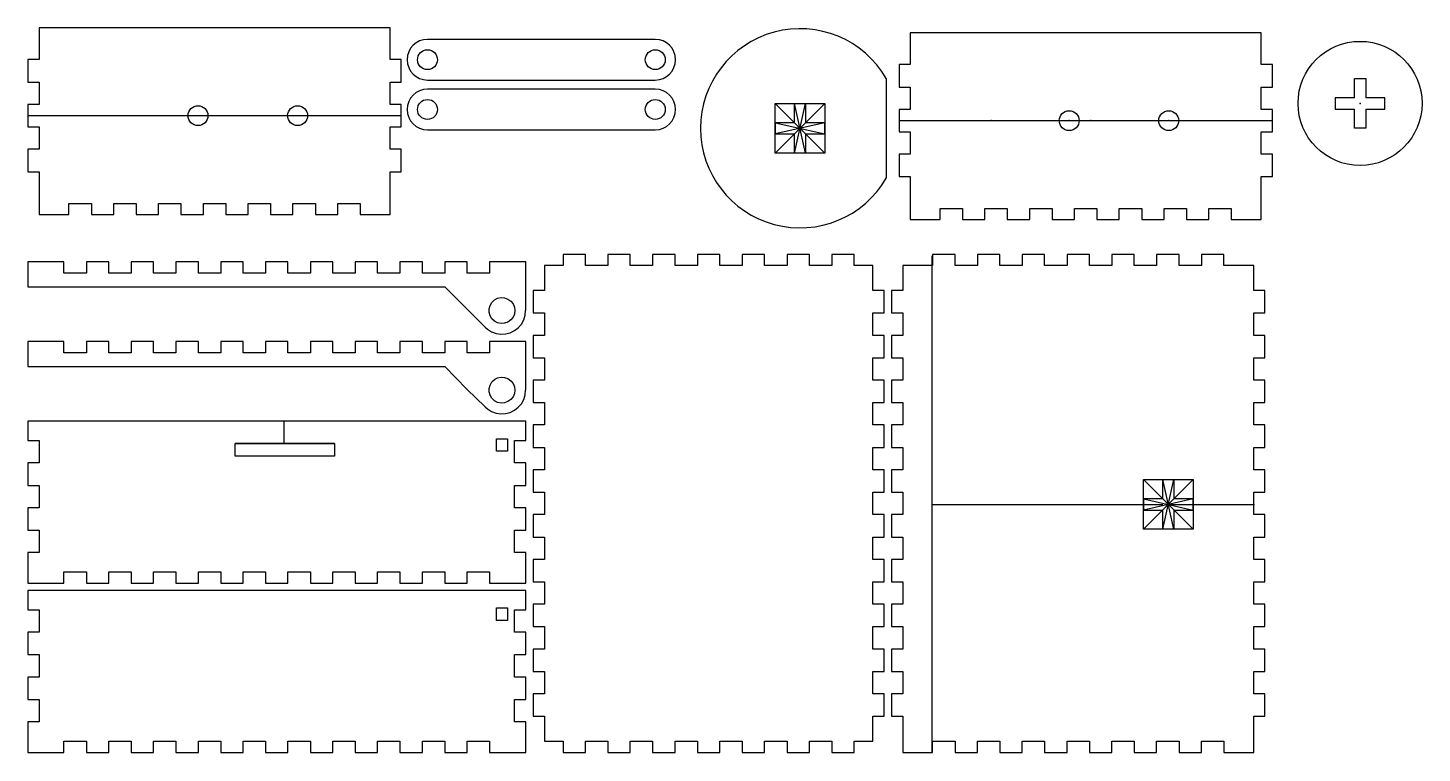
# Model space of a CAD drawing. Header units: metres. Extents: x -0.3 to 0.31, y -0.297 to 0.46.
# Drawn here: x -0.287 to 0.273, y -0.297 to -0.006 of the extents above; entities that cross this region are included whole.
import ezdxf

# ---------------------------------------------------------------- set-up
doc = ezdxf.new("R2010")
doc.units = ezdxf.units.M
doc.header["$MEASUREMENT"] = 0
for name, color, linetype in [('cool box v2_box (3)', 7, 'Continuous'), ('cool box v2_box (4)', 7, 'Continuous'), ('cool box v2_Sketch4', 7, 'Continuous')]:
    doc.layers.add(name, color=color, linetype=linetype)

msp = doc.modelspace()

# ---------------------------------------------------------------- linework, layer by layer
at = {"layer": 'cool box v2_box (3)'}
for p, q in [((-0.2825, -0.006), (-0.2825, -0.01875)), ((-0.1415, -0.006), (-0.2825, -0.006)), ((-0.1415, -0.01875), (-0.1415, -0.006)), ((-0.03494, -0.0106), (-0.12646, -0.0106)), ((0.0675, -0.008), (0.0675, -0.02075)), ((0.2085, -0.008), (0.0675, -0.008)), ((0.2085, -0.02075), (0.2085, -0.008)), ((-0.287, -0.01875), (-0.287, -0.02775)), ((-0.2825, -0.01875), (-0.287, -0.01875)), ((-0.137, -0.01875), (-0.1415, -0.01875)), ((-0.137, -0.02775), (-0.137, -0.01875)), ((0.063, -0.02075), (0.063, -0.02975)), ((0.0675, -0.02075), (0.063, -0.02075)), ((0.213, -0.02075), (0.2085, -0.02075)), ((0.213, -0.02975), (0.213, -0.02075)), ((-0.287, -0.02775), (-0.2825, -0.02775)), ((-0.2825, -0.02775), (-0.2825, -0.03675)), ((-0.1415, -0.02775), (-0.137, -0.02775)), ((-0.1415, -0.03675), (-0.1415, -0.02775)), ((-0.12646, -0.02694), (-0.03494, -0.02694)), ((-0.03494, -0.0306), (-0.12646, -0.0306)), ((0.063, -0.02975), (0.0675, -0.02975)), ((0.0675, -0.02975), (0.0675, -0.03875)), ((0.2085, -0.03875), (0.2085, -0.02975)), ((0.2085, -0.02975), (0.213, -0.02975)), ((-0.2825, -0.03675), (-0.287, -0.03675)), ((-0.287, -0.03675), (-0.287, -0.04575)), ((-0.137, -0.03675), (-0.1415, -0.03675)), ((-0.137, -0.04575), (-0.137, -0.03675)), ((0.063, -0.03875), (0.063, -0.04775)), ((0.0675, -0.03875), (0.063, -0.03875)), ((0.213, -0.03875), (0.2085, -0.03875)), ((0.213, -0.04775), (0.213, -0.03875)), ((-0.287, -0.04125), (-0.137, -0.04125)), ((0.063, -0.04325), (0.213, -0.04325)), ((-0.287, -0.04575), (-0.2825, -0.04575)), ((-0.2825, -0.04575), (-0.2825, -0.05475)), ((-0.1415, -0.05475), (-0.1415, -0.04575)), ((-0.1415, -0.04575), (-0.137, -0.04575)), ((-0.12646, -0.04694), (-0.03494, -0.04694)), ((0.063, -0.04775), (0.0675, -0.04775)), ((0.0675, -0.04775), (0.0675, -0.05675)), ((0.2085, -0.05675), (0.2085, -0.04775)), ((0.2085, -0.04775), (0.213, -0.04775)), ((-0.287, -0.05475), (-0.287, -0.06375)), ((-0.2825, -0.05475), (-0.287, -0.05475)), ((-0.137, -0.05475), (-0.1415, -0.05475)), ((-0.137, -0.06375), (-0.137, -0.05475)), ((0.0675, -0.05675), (0.063, -0.05675)), ((0.063, -0.05675), (0.063, -0.06575)), ((0.213, -0.05675), (0.2085, -0.05675)), ((0.213, -0.06575), (0.213, -0.05675)), ((-0.287, -0.06375), (-0.2825, -0.06375)), ((-0.2825, -0.06375), (-0.2825, -0.0765)), ((-0.1415, -0.0765), (-0.1415, -0.06375)), ((-0.1415, -0.06375), (-0.137, -0.06375)), ((0.063, -0.06575), (0.0675, -0.06575)), ((0.0675, -0.06575), (0.0675, -0.0785)), ((0.2085, -0.0785), (0.2085, -0.06575)), ((0.2085, -0.06575), (0.213, -0.06575)), ((-0.2825, -0.0765), (-0.2825, -0.081)), ((-0.2705, -0.0765), (-0.2615, -0.0765)), ((-0.2705, -0.081), (-0.2705, -0.0765)), ((-0.2615, -0.0765), (-0.2615, -0.081)), ((-0.2525, -0.0765), (-0.2435, -0.0765)), ((-0.2525, -0.081), (-0.2525, -0.0765)), ((-0.2435, -0.0765), (-0.2435, -0.081)), ((-0.2345, -0.081), (-0.2345, -0.0765)), ((-0.2345, -0.0765), (-0.2255, -0.0765)), ((-0.2255, -0.0765), (-0.2255, -0.081)), ((-0.2165, -0.081), (-0.2165, -0.0765)), ((-0.2165, -0.0765), (-0.2075, -0.0765)), ((-0.2075, -0.0765), (-0.2075, -0.081)), ((-0.1985, -0.0765), (-0.1895, -0.0765)), ((-0.1985, -0.081), (-0.1985, -0.0765)), ((-0.1895, -0.0765), (-0.1895, -0.081)), ((-0.1805, -0.0765), (-0.1715, -0.0765)), ((-0.1805, -0.081), (-0.1805, -0.0765)), ((-0.1715, -0.0765), (-0.1715, -0.081)), ((-0.1625, -0.081), (-0.1625, -0.0765)), ((-0.1625, -0.0765), (-0.1535, -0.0765)), ((-0.1535, -0.0765), (-0.1535, -0.081)), ((-0.1415, -0.081), (-0.1415, -0.0765)), ((-0.2825, -0.081), (-0.2705, -0.081)), ((-0.2615, -0.081), (-0.2525, -0.081)), ((-0.2435, -0.081), (-0.2345, -0.081)), ((-0.2255, -0.081), (-0.2165, -0.081)), ((-0.2075, -0.081), (-0.1985, -0.081)), ((-0.1895, -0.081), (-0.1805, -0.081)), ((-0.1715, -0.081), (-0.1625, -0.081)), ((-0.1535, -0.081), (-0.1415, -0.081)), ((0.0675, -0.0785), (0.0675, -0.083)), ((0.0675, -0.083), (0.0795, -0.083)), ((0.0795, -0.083), (0.0795, -0.0785)), ((0.0795, -0.0785), (0.0885, -0.0785)), ((0.0885, -0.0785), (0.0885, -0.083)), ((0.0885, -0.083), (0.0975, -0.083)), ((0.0975, -0.083), (0.0975, -0.0785)), ((0.0975, -0.0785), (0.1065, -0.0785)), ((0.1065, -0.0785), (0.1065, -0.083)), ((0.1065, -0.083), (0.1155, -0.083)), ((0.1155, -0.0785), (0.1245, -0.0785)), ((0.1155, -0.083), (0.1155, -0.0785)), ((0.1245, -0.0785), (0.1245, -0.083)), ((0.1245, -0.083), (0.1335, -0.083)), ((0.1335, -0.0785), (0.1425, -0.0785)), ((0.1335, -0.083), (0.1335, -0.0785)), ((0.1425, -0.0785), (0.1425, -0.083)), ((0.1425, -0.083), (0.1515, -0.083)), ((0.1515, -0.0785), (0.1605, -0.0785)), ((0.1515, -0.083), (0.1515, -0.0785)), ((0.1605, -0.0785), (0.1605, -0.083)), ((0.1605, -0.083), (0.1695, -0.083)), ((0.1695, -0.0785), (0.1785, -0.0785)), ((0.1695, -0.083), (0.1695, -0.0785)), ((0.1785, -0.0785), (0.1785, -0.083)), ((0.1785, -0.083), (0.1875, -0.083)), ((0.1875, -0.0785), (0.1965, -0.0785)), ((0.1875, -0.083), (0.1875, -0.0785)), ((0.1965, -0.0785), (0.1965, -0.083)), ((0.1965, -0.083), (0.2085, -0.083)), ((0.2085, -0.083), (0.2085, -0.0785))]:
    msp.add_line(p, q, dxfattribs=at)
for centre in [(-0.12646, -0.01877), (-0.03494, -0.01877), (-0.21864, -0.04125), (-0.17864, -0.04125), (-0.12646, -0.03877), (-0.03494, -0.03877), (0.13136, -0.04325), (0.17136, -0.04325)]:
    msp.add_circle(centre, 0.004, dxfattribs=at)
for centre, start, end in [((-0.12646, -0.01877), 90, 270), ((-0.03494, -0.01877), 270, 90), ((-0.12646, -0.03877), 90, 270), ((-0.03494, -0.03877), 270, 90)]:
    msp.add_arc(centre, 0.00817, start, end, dxfattribs=at)
for p in [(0.10006, -0.04325), (0.13136, -0.04325), (0.13136, -0.04325), (0.14006, -0.04325), (0.17136, -0.04325)]:
    msp.add_point(p, dxfattribs=at)
at = {"layer": 'cool box v2_box (4)'}
for p, q in [((-0.2825, -0.10002), (-0.287, -0.10002)), ((-0.287, -0.10002), (-0.287, -0.10552)), ((-0.2725, -0.10002), (-0.2825, -0.10002)), ((-0.2725, -0.10452), (-0.2725, -0.10002)), ((-0.2635, -0.10002), (-0.2635, -0.10452)), ((-0.2545, -0.10002), (-0.2635, -0.10002)), ((-0.2545, -0.10452), (-0.2545, -0.10002)), ((-0.2365, -0.10002), (-0.2455, -0.10002)), ((-0.2455, -0.10002), (-0.2455, -0.10452)), ((-0.2365, -0.10452), (-0.2365, -0.10002)), ((-0.2275, -0.10002), (-0.2275, -0.10452)), ((-0.2185, -0.10002), (-0.2275, -0.10002)), ((-0.2185, -0.10452), (-0.2185, -0.10002)), ((-0.2005, -0.10002), (-0.2095, -0.10002)), ((-0.2095, -0.10002), (-0.2095, -0.10452)), ((-0.2005, -0.10452), (-0.2005, -0.10002)), ((-0.1915, -0.10002), (-0.1915, -0.10452)), ((-0.1825, -0.10002), (-0.1915, -0.10002)), ((-0.1825, -0.10452), (-0.1825, -0.10002)), ((-0.1645, -0.10002), (-0.1735, -0.10002)), ((-0.1735, -0.10002), (-0.1735, -0.10452)), ((-0.1645, -0.10452), (-0.1645, -0.10002)), ((-0.1465, -0.10002), (-0.1555, -0.10002)), ((-0.1555, -0.10002), (-0.1555, -0.10452)), ((-0.1465, -0.10452), (-0.1465, -0.10002)), ((-0.1375, -0.10002), (-0.1375, -0.10452)), ((-0.1285, -0.10002), (-0.1375, -0.10002)), ((-0.1285, -0.10452), (-0.1285, -0.10002)), ((-0.1195, -0.10002), (-0.1195, -0.10452)), ((-0.1105, -0.10002), (-0.1195, -0.10002)), ((-0.1105, -0.10452), (-0.1105, -0.10002)), ((-0.1015, -0.10002), (-0.1015, -0.10452)), ((-0.0915, -0.10002), (-0.1015, -0.10002)), ((-0.087, -0.10002), (-0.0915, -0.10002)), ((-0.087, -0.11002), (-0.087, -0.10002)), ((-0.063, -0.097), (-0.072, -0.097)), ((-0.072, -0.097), (-0.072, -0.1015)), ((-0.063, -0.1015), (-0.063, -0.097)), ((-0.054, -0.097), (-0.054, -0.1015)), ((-0.045, -0.097), (-0.054, -0.097)), ((-0.045, -0.1015), (-0.045, -0.097)), ((-0.027, -0.097), (-0.036, -0.097)), ((-0.036, -0.097), (-0.036, -0.1015)), ((-0.027, -0.1015), (-0.027, -0.097)), ((-0.018, -0.097), (-0.018, -0.1015)), ((-0.009, -0.097), (-0.018, -0.097)), ((-0.009, -0.1015), (-0.009, -0.097)), ((0.009, -0.097), (0, -0.097)), ((0, -0.097), (0, -0.1015)), ((0.009, -0.1015), (0.009, -0.097)), ((0.018, -0.097), (0.018, -0.1015)), ((0.027, -0.097), (0.018, -0.097)), ((0.027, -0.1015), (0.027, -0.097)), ((0.036, -0.097), (0.036, -0.1015)), ((0.045, -0.097), (0.036, -0.097)), ((0.045, -0.1015), (0.045, -0.097)), ((0.0855, -0.097), (0.0765, -0.097)), ((0.0765, -0.097), (0.0765, -0.1015)), ((0.0855, -0.1015), (0.0855, -0.097)), ((0.0945, -0.097), (0.0945, -0.1015)), ((0.1035, -0.097), (0.0945, -0.097)), ((0.1035, -0.1015), (0.1035, -0.097)), ((0.1215, -0.097), (0.1125, -0.097)), ((0.1125, -0.097), (0.1125, -0.1015)), ((0.1215, -0.1015), (0.1215, -0.097)), ((0.1395, -0.097), (0.1305, -0.097)), ((0.1305, -0.097), (0.1305, -0.1015)), ((0.1395, -0.1015), (0.1395, -0.097)), ((0.1485, -0.097), (0.1485, -0.1015)), ((0.1575, -0.097), (0.1485, -0.097)), ((0.1575, -0.1015), (0.1575, -0.097)), ((0.1665, -0.097), (0.1665, -0.1015)), ((0.1755, -0.097), (0.1665, -0.097)), ((0.1755, -0.1015), (0.1755, -0.097)), ((0.1935, -0.097), (0.1845, -0.097)), ((0.1845, -0.097), (0.1845, -0.1015)), ((0.1935, -0.1015), (0.1935, -0.097)), ((-0.287, -0.10552), (-0.287, -0.11002)), ((-0.2635, -0.10452), (-0.2725, -0.10452)), ((-0.2455, -0.10452), (-0.2545, -0.10452)), ((-0.2275, -0.10452), (-0.2365, -0.10452)), ((-0.2095, -0.10452), (-0.2185, -0.10452)), ((-0.1915, -0.10452), (-0.2005, -0.10452)), ((-0.1735, -0.10452), (-0.1825, -0.10452)), ((-0.1555, -0.10452), (-0.1645, -0.10452)), ((-0.1375, -0.10452), (-0.1465, -0.10452)), ((-0.1195, -0.10452), (-0.1285, -0.10452)), ((-0.1015, -0.10452), (-0.1105, -0.10452)), ((-0.072, -0.1015), (-0.0795, -0.1015)), ((-0.0795, -0.1015), (-0.0795, -0.1115)), ((-0.054, -0.1015), (-0.063, -0.1015)), ((-0.036, -0.1015), (-0.045, -0.1015)), ((-0.018, -0.1015), (-0.027, -0.1015)), ((0, -0.1015), (-0.009, -0.1015)), ((0.018, -0.1015), (0.009, -0.1015)), ((0.036, -0.1015), (0.027, -0.1015)), ((0.0525, -0.1015), (0.045, -0.1015)), ((0.0525, -0.1115), (0.0525, -0.1015)), ((0.0765, -0.1015), (0.0645, -0.1015)), ((0.0645, -0.1015), (0.0645, -0.1115)), ((0.0945, -0.1015), (0.0855, -0.1015)), ((0.1125, -0.1015), (0.1035, -0.1015)), ((0.1305, -0.1015), (0.1215, -0.1015)), ((0.1485, -0.1015), (0.1395, -0.1015)), ((0.1665, -0.1015), (0.1575, -0.1015)), ((0.1845, -0.1015), (0.1755, -0.1015)), ((0.2055, -0.1015), (0.1935, -0.1015)), ((0.2055, -0.1115), (0.2055, -0.1015)), ((-0.287, -0.11002), (-0.11943, -0.11002)), ((-0.11943, -0.11002), (-0.10322, -0.12624)), ((-0.087, -0.11952), (-0.087, -0.11002)), ((-0.0795, -0.1115), (-0.084, -0.1115)), ((-0.084, -0.1115), (-0.084, -0.1205)), ((0.057, -0.1115), (0.0525, -0.1115)), ((0.057, -0.1205), (0.057, -0.1115)), ((0.06, -0.1115), (0.06, -0.1205)), ((0.0645, -0.1115), (0.06, -0.1115)), ((0.21, -0.1115), (0.2055, -0.1115)), ((0.21, -0.1205), (0.21, -0.1115)), ((-0.10168, -0.11882), (-0.10129, -0.11745)), ((-0.10129, -0.11745), (-0.10056, -0.11624)), ((-0.10056, -0.11624), (-0.09952, -0.11528)), ((-0.09952, -0.11528), (-0.09827, -0.11462)), ((-0.09827, -0.11462), (-0.09688, -0.11434)), ((-0.09688, -0.11434), (-0.09547, -0.11443)), ((-0.09547, -0.11443), (-0.09413, -0.11491)), ((-0.09413, -0.11491), (-0.09298, -0.11572)), ((-0.09298, -0.11572), (-0.09208, -0.11682)), ((-0.09208, -0.11682), (-0.09152, -0.11812)), ((-0.10168, -0.12023), (-0.10168, -0.11882)), ((-0.10129, -0.1216), (-0.10168, -0.12023)), ((-0.10056, -0.12281), (-0.10129, -0.1216)), ((-0.09952, -0.12377), (-0.10056, -0.12281)), ((-0.09208, -0.12223), (-0.09298, -0.12332)), ((-0.09152, -0.12093), (-0.09208, -0.12223)), ((-0.09152, -0.11812), (-0.09132, -0.11952)), ((-0.09132, -0.11952), (-0.09152, -0.12093)), ((-0.08779, -0.12327), (-0.08722, -0.12144)), ((-0.08722, -0.12144), (-0.08702, -0.11952)), ((-0.08702, -0.11952), (-0.087, -0.11952)), ((-0.084, -0.1205), (-0.0795, -0.1205)), ((-0.0795, -0.1205), (-0.0795, -0.1295)), ((0.0525, -0.1295), (0.0525, -0.1205)), ((0.0525, -0.1205), (0.057, -0.1205)), ((0.06, -0.1205), (0.0645, -0.1205)), ((0.0645, -0.1205), (0.0645, -0.1295)), ((0.2055, -0.1205), (0.21, -0.1205)), ((0.2055, -0.1295), (0.2055, -0.1205)), ((-0.10322, -0.1262), (-0.10234, -0.12704)), ((-0.10322, -0.12624), (-0.10322, -0.1262)), ((-0.10234, -0.12704), (-0.10071, -0.12805)), ((-0.10071, -0.12805), (-0.0989, -0.12872)), ((-0.09827, -0.12442), (-0.09952, -0.12377)), ((-0.0989, -0.12872), (-0.09701, -0.12901)), ((-0.09688, -0.12471), (-0.09827, -0.12442)), ((-0.09547, -0.12461), (-0.09688, -0.12471)), ((-0.09413, -0.12414), (-0.09547, -0.12461)), ((-0.09509, -0.12891), (-0.09323, -0.12843)), ((-0.09298, -0.12332), (-0.09413, -0.12414)), ((-0.09323, -0.12843), (-0.0915, -0.12759)), ((-0.0915, -0.12759), (-0.08998, -0.12641)), ((-0.08998, -0.12641), (-0.08873, -0.12495)), ((-0.08873, -0.12495), (-0.08779, -0.12327)), ((-0.2825, -0.13201), (-0.287, -0.13201)), ((-0.287, -0.13201), (-0.287, -0.13751)), ((-0.2725, -0.13201), (-0.2825, -0.13201)), ((-0.2725, -0.13651), (-0.2725, -0.13201)), ((-0.2635, -0.13201), (-0.2635, -0.13651)), ((-0.2545, -0.13201), (-0.2635, -0.13201)), ((-0.2545, -0.13651), (-0.2545, -0.13201)), ((-0.2455, -0.13201), (-0.2455, -0.13651)), ((-0.2365, -0.13201), (-0.2455, -0.13201)), ((-0.2365, -0.13651), (-0.2365, -0.13201)), ((-0.2275, -0.13201), (-0.2275, -0.13651)), ((-0.2185, -0.13201), (-0.2275, -0.13201)), ((-0.2185, -0.13651), (-0.2185, -0.13201)), ((-0.2095, -0.13201), (-0.2095, -0.13651)), ((-0.2005, -0.13201), (-0.2095, -0.13201)), ((-0.2005, -0.13651), (-0.2005, -0.13201)), ((-0.1915, -0.13201), (-0.1915, -0.13651)), ((-0.1825, -0.13201), (-0.1915, -0.13201)), ((-0.1825, -0.13651), (-0.1825, -0.13201)), ((-0.1735, -0.13201), (-0.1735, -0.13651)), ((-0.1645, -0.13201), (-0.1735, -0.13201)), ((-0.1645, -0.13651), (-0.1645, -0.13201)), ((-0.1465, -0.13201), (-0.1555, -0.13201)), ((-0.1555, -0.13201), (-0.1555, -0.13651)), ((-0.1465, -0.13651), (-0.1465, -0.13201)), ((-0.1375, -0.13201), (-0.1375, -0.13651)), ((-0.1285, -0.13201), (-0.1375, -0.13201)), ((-0.1285, -0.13651), (-0.1285, -0.13201)), ((-0.1195, -0.13201), (-0.1195, -0.13651)), ((-0.1105, -0.13201), (-0.1195, -0.13201)), ((-0.1105, -0.13651), (-0.1105, -0.13201)), ((-0.0915, -0.13201), (-0.1015, -0.13201)), ((-0.1015, -0.13201), (-0.1015, -0.13651)), ((-0.09701, -0.12901), (-0.09509, -0.12891)), ((-0.087, -0.13201), (-0.0915, -0.13201)), ((-0.087, -0.14201), (-0.087, -0.13201)), ((-0.0795, -0.1295), (-0.084, -0.1295)), ((-0.084, -0.1295), (-0.084, -0.1385)), ((0.057, -0.1295), (0.0525, -0.1295)), ((0.057, -0.1385), (0.057, -0.1295)), ((0.0645, -0.1295), (0.06, -0.1295)), ((0.06, -0.1295), (0.06, -0.1385)), ((0.21, -0.1295), (0.2055, -0.1295)), ((0.21, -0.1385), (0.21, -0.1295)), ((-0.287, -0.13751), (-0.287, -0.14201)), ((-0.2635, -0.13651), (-0.2725, -0.13651)), ((-0.2455, -0.13651), (-0.2545, -0.13651)), ((-0.2275, -0.13651), (-0.2365, -0.13651)), ((-0.2095, -0.13651), (-0.2185, -0.13651)), ((-0.1915, -0.13651), (-0.2005, -0.13651)), ((-0.1735, -0.13651), (-0.1825, -0.13651)), ((-0.1555, -0.13651), (-0.1645, -0.13651)), ((-0.1375, -0.13651), (-0.1465, -0.13651)), ((-0.1195, -0.13651), (-0.1285, -0.13651)), ((-0.1015, -0.13651), (-0.1105, -0.13651)), ((-0.084, -0.1385), (-0.0795, -0.1385)), ((-0.0795, -0.1385), (-0.0795, -0.1475)), ((0.0525, -0.1385), (0.057, -0.1385)), ((0.0525, -0.1475), (0.0525, -0.1385)), ((0.06, -0.1385), (0.0645, -0.1385)), ((0.0645, -0.1385), (0.0645, -0.1475)), ((0.2055, -0.1475), (0.2055, -0.1385)), ((0.2055, -0.1385), (0.21, -0.1385)), ((-0.287, -0.14201), (-0.11943, -0.14201)), ((-0.11943, -0.14201), (-0.11065, -0.15112)), ((-0.087, -0.15151), (-0.087, -0.14201)), ((-0.11065, -0.15112), (-0.10322, -0.15819)), ((-0.10168, -0.1508), (-0.10129, -0.14944)), ((-0.10168, -0.15222), (-0.10168, -0.1508)), ((-0.10129, -0.14944), (-0.10056, -0.14823)), ((-0.10056, -0.14823), (-0.09952, -0.14726)), ((-0.09952, -0.14726), (-0.09827, -0.14661)), ((-0.09827, -0.14661), (-0.09688, -0.14632)), ((-0.09688, -0.14632), (-0.09547, -0.14642)), ((-0.09547, -0.14642), (-0.09413, -0.14689)), ((-0.09413, -0.14689), (-0.09298, -0.14771)), ((-0.09298, -0.14771), (-0.09208, -0.14881)), ((-0.09208, -0.14881), (-0.09152, -0.15011)), ((-0.09152, -0.15011), (-0.09132, -0.15151)), ((-0.0795, -0.1475), (-0.084, -0.1475)), ((-0.084, -0.1475), (-0.084, -0.1565)), ((0.057, -0.1475), (0.0525, -0.1475)), ((0.057, -0.1565), (0.057, -0.1475)), ((0.0645, -0.1475), (0.06, -0.1475)), ((0.06, -0.1475), (0.06, -0.1565)), ((0.21, -0.1475), (0.2055, -0.1475)), ((0.21, -0.1565), (0.21, -0.1475)), ((-0.10129, -0.15358), (-0.10168, -0.15222)), ((-0.10056, -0.15479), (-0.10129, -0.15358)), ((-0.09952, -0.15576), (-0.10056, -0.15479)), ((-0.09827, -0.15641), (-0.09952, -0.15576)), ((-0.09688, -0.1567), (-0.09827, -0.15641)), ((-0.09547, -0.1566), (-0.09688, -0.1567)), ((-0.09413, -0.15613), (-0.09547, -0.1566)), ((-0.09298, -0.15531), (-0.09413, -0.15613)), ((-0.09208, -0.15421), (-0.09298, -0.15531)), ((-0.09152, -0.15291), (-0.09208, -0.15421)), ((-0.09132, -0.15151), (-0.09152, -0.15291)), ((-0.08873, -0.15694), (-0.08779, -0.15526)), ((-0.08779, -0.15526), (-0.08722, -0.15342)), ((-0.08722, -0.15342), (-0.08702, -0.15151)), ((-0.08702, -0.15151), (-0.087, -0.15151)), ((-0.084, -0.1565), (-0.0795, -0.1565)), ((-0.0795, -0.1565), (-0.0795, -0.1655)), ((0.0525, -0.1655), (0.0525, -0.1565)), ((0.0525, -0.1565), (0.057, -0.1565)), ((0.06, -0.1565), (0.0645, -0.1565)), ((0.0645, -0.1565), (0.0645, -0.1655)), ((0.2055, -0.1655), (0.2055, -0.1565)), ((0.2055, -0.1565), (0.21, -0.1565)), ((-0.10322, -0.15819), (-0.10234, -0.15902)), ((-0.10234, -0.15902), (-0.10071, -0.16004)), ((-0.10071, -0.16004), (-0.0989, -0.16071)), ((-0.0989, -0.16071), (-0.09701, -0.161)), ((-0.09701, -0.161), (-0.09509, -0.1609)), ((-0.09509, -0.1609), (-0.09323, -0.16042)), ((-0.09323, -0.16042), (-0.0915, -0.15957)), ((-0.0915, -0.15957), (-0.08998, -0.1584)), ((-0.08998, -0.1584), (-0.08873, -0.15694)), ((-0.2825, -0.164), (-0.287, -0.164)), ((-0.287, -0.164), (-0.287, -0.17175)), ((-0.0915, -0.164), (-0.2825, -0.164)), ((-0.18422, -0.164), (-0.18422, -0.173)), ((-0.087, -0.164), (-0.0915, -0.164)), ((-0.087, -0.17175), (-0.087, -0.164)), ((-0.084, -0.1655), (-0.084, -0.1745)), ((-0.0795, -0.1655), (-0.084, -0.1655)), ((0.057, -0.1655), (0.0525, -0.1655)), ((0.057, -0.1745), (0.057, -0.1655)), ((0.0645, -0.1655), (0.06, -0.1655)), ((0.06, -0.1655), (0.06, -0.1745)), ((0.21, -0.1655), (0.2055, -0.1655)), ((0.21, -0.1745), (0.21, -0.1655)), ((-0.287, -0.17175), (-0.2825, -0.17175)), ((-0.2825, -0.17175), (-0.2825, -0.18075)), ((-0.16378, -0.173), (-0.20378, -0.173)), ((-0.20378, -0.173), (-0.16377, -0.173)), ((-0.20378, -0.178), (-0.20378, -0.173)), ((-0.18422, -0.173), (-0.16378, -0.173)), ((-0.16377, -0.173), (-0.16377, -0.178)), ((-0.09875, -0.176), (-0.09875, -0.171)), ((-0.09875, -0.171), (-0.09425, -0.171)), ((-0.09425, -0.171), (-0.09425, -0.176)), ((-0.0915, -0.18075), (-0.0915, -0.17175)), ((-0.0915, -0.17175), (-0.087, -0.17175)), ((-0.16377, -0.178), (-0.20378, -0.178)), ((-0.09425, -0.176), (-0.09875, -0.176)), ((-0.084, -0.1745), (-0.0795, -0.1745)), ((-0.0795, -0.1745), (-0.0795, -0.1835)), ((0.0525, -0.1835), (0.0525, -0.1745)), ((0.0525, -0.1745), (0.057, -0.1745)), ((0.06, -0.1745), (0.0645, -0.1745)), ((0.0645, -0.1745), (0.0645, -0.1835)), ((0.2055, -0.1745), (0.21, -0.1745)), ((0.2055, -0.1835), (0.2055, -0.1745)), ((-0.287, -0.18075), (-0.287, -0.18975)), ((-0.2825, -0.18075), (-0.287, -0.18075)), ((-0.087, -0.18075), (-0.0915, -0.18075)), ((-0.087, -0.18975), (-0.087, -0.18075)), ((-0.084, -0.1835), (-0.084, -0.1925)), ((-0.0795, -0.1835), (-0.084, -0.1835)), ((0.057, -0.1835), (0.0525, -0.1835)), ((0.057, -0.1925), (0.057, -0.1835)), ((0.0645, -0.1835), (0.06, -0.1835)), ((0.06, -0.1835), (0.06, -0.1925)), ((0.21, -0.1835), (0.2055, -0.1835)), ((0.21, -0.1925), (0.21, -0.1835)), ((-0.287, -0.18975), (-0.2825, -0.18975)), ((-0.2825, -0.18975), (-0.2825, -0.19875)), ((-0.0915, -0.19875), (-0.0915, -0.18975)), ((-0.0915, -0.18975), (-0.087, -0.18975)), ((-0.084, -0.1925), (-0.0795, -0.1925)), ((-0.0795, -0.1925), (-0.0795, -0.2015)), ((0.0525, -0.2015), (0.0525, -0.1925)), ((0.0525, -0.1925), (0.057, -0.1925)), ((0.06, -0.1925), (0.0645, -0.1925)), ((0.0645, -0.1925), (0.0645, -0.2015)), ((0.2055, -0.1925), (0.21, -0.1925)), ((0.2055, -0.2015), (0.2055, -0.1925)), ((-0.287, -0.19875), (-0.287, -0.20775)), ((-0.2825, -0.19875), (-0.287, -0.19875)), ((-0.087, -0.19875), (-0.0915, -0.19875)), ((-0.087, -0.20775), (-0.087, -0.19875)), ((-0.0795, -0.2015), (-0.084, -0.2015)), ((-0.084, -0.2015), (-0.084, -0.2105)), ((0.057, -0.2015), (0.0525, -0.2015)), ((0.057, -0.2105), (0.057, -0.2015)), ((0.06, -0.2015), (0.06, -0.2105)), ((0.0645, -0.2015), (0.06, -0.2015)), ((0.21, -0.2015), (0.2055, -0.2015)), ((0.21, -0.2105), (0.21, -0.2015)), ((-0.287, -0.20775), (-0.2825, -0.20775)), ((-0.2825, -0.20775), (-0.2825, -0.21675)), ((-0.0915, -0.21675), (-0.0915, -0.20775)), ((-0.0915, -0.20775), (-0.087, -0.20775)), ((-0.084, -0.2105), (-0.0795, -0.2105)), ((-0.0795, -0.2105), (-0.0795, -0.2195)), ((0.0525, -0.2195), (0.0525, -0.2105)), ((0.0525, -0.2105), (0.057, -0.2105)), ((0.06, -0.2105), (0.0645, -0.2105)), ((0.0645, -0.2105), (0.0645, -0.2195)), ((0.2055, -0.2195), (0.2055, -0.2105)), ((0.2055, -0.2105), (0.21, -0.2105)), ((-0.2825, -0.21675), (-0.287, -0.21675)), ((-0.287, -0.21675), (-0.287, -0.2245)), ((-0.087, -0.21675), (-0.0915, -0.21675)), ((-0.087, -0.2245), (-0.087, -0.21675)), ((-0.084, -0.2195), (-0.084, -0.2285)), ((-0.0795, -0.2195), (-0.084, -0.2195)), ((0.057, -0.2195), (0.0525, -0.2195)), ((0.057, -0.2285), (0.057, -0.2195)), ((0.06, -0.2195), (0.06, -0.2285)), ((0.0645, -0.2195), (0.06, -0.2195)), ((0.21, -0.2195), (0.2055, -0.2195)), ((0.21, -0.2285), (0.21, -0.2195)), ((-0.287, -0.2245), (-0.287, -0.229)), ((-0.287, -0.229), (-0.2825, -0.229)), ((-0.2825, -0.229), (-0.2725, -0.229)), ((-0.2725, -0.2245), (-0.2635, -0.2245)), ((-0.2725, -0.229), (-0.2725, -0.2245)), ((-0.2635, -0.2245), (-0.2635, -0.229)), ((-0.2635, -0.229), (-0.2545, -0.229)), ((-0.2545, -0.229), (-0.2545, -0.2245)), ((-0.2545, -0.2245), (-0.2455, -0.2245)), ((-0.2455, -0.2245), (-0.2455, -0.229)), ((-0.2455, -0.229), (-0.2365, -0.229)), ((-0.2365, -0.2245), (-0.2275, -0.2245)), ((-0.2365, -0.229), (-0.2365, -0.2245)), ((-0.2275, -0.2245), (-0.2275, -0.229)), ((-0.2275, -0.229), (-0.2185, -0.229)), ((-0.2185, -0.229), (-0.2185, -0.2245)), ((-0.2185, -0.2245), (-0.2095, -0.2245)), ((-0.2095, -0.2245), (-0.2095, -0.229)), ((-0.2095, -0.229), (-0.2005, -0.229)), ((-0.2005, -0.229), (-0.2005, -0.2245)), ((-0.2005, -0.2245), (-0.1915, -0.2245)), ((-0.1915, -0.2245), (-0.1915, -0.229)), ((-0.1915, -0.229), (-0.1825, -0.229)), ((-0.1825, -0.2245), (-0.1735, -0.2245)), ((-0.1825, -0.229), (-0.1825, -0.2245)), ((-0.1735, -0.2245), (-0.1735, -0.229)), ((-0.1735, -0.229), (-0.1645, -0.229)), ((-0.1645, -0.229), (-0.1645, -0.2245)), ((-0.1645, -0.2245), (-0.1555, -0.2245)), ((-0.1555, -0.2245), (-0.1555, -0.229)), ((-0.1555, -0.229), (-0.1465, -0.229)), ((-0.1465, -0.2245), (-0.1375, -0.2245)), ((-0.1465, -0.229), (-0.1465, -0.2245)), ((-0.1375, -0.2245), (-0.1375, -0.229)), ((-0.1375, -0.229), (-0.1285, -0.229)), ((-0.1285, -0.229), (-0.1285, -0.2245)), ((-0.1285, -0.2245), (-0.1195, -0.2245)), ((-0.1195, -0.2245), (-0.1195, -0.229)), ((-0.1195, -0.229), (-0.1105, -0.229)), ((-0.1105, -0.229), (-0.1105, -0.2245)), ((-0.1105, -0.2245), (-0.1015, -0.2245)), ((-0.1015, -0.2245), (-0.1015, -0.229)), ((-0.1015, -0.229), (-0.0915, -0.229)), ((-0.0915, -0.229), (-0.087, -0.229)), ((-0.087, -0.229), (-0.087, -0.2245)), ((-0.084, -0.2285), (-0.0795, -0.2285)), ((-0.0795, -0.2285), (-0.0795, -0.2375)), ((0.0525, -0.2375), (0.0525, -0.2285)), ((0.0525, -0.2285), (0.057, -0.2285)), ((0.06, -0.2285), (0.0645, -0.2285)), ((0.0645, -0.2285), (0.0645, -0.2375)), ((0.2055, -0.2375), (0.2055, -0.2285)), ((0.2055, -0.2285), (0.21, -0.2285)), ((-0.2825, -0.232), (-0.287, -0.232)), ((-0.287, -0.232), (-0.287, -0.23975)), ((-0.0915, -0.232), (-0.2825, -0.232)), ((-0.087, -0.232), (-0.0915, -0.232)), ((-0.087, -0.23975), (-0.087, -0.232)), ((-0.287, -0.23975), (-0.2825, -0.23975)), ((-0.2825, -0.23975), (-0.2825, -0.24875)), ((-0.09875, -0.239), (-0.09425, -0.239)), ((-0.09875, -0.244), (-0.09875, -0.239)), ((-0.09425, -0.239), (-0.09425, -0.244)), ((-0.0915, -0.24875), (-0.0915, -0.23975)), ((-0.0915, -0.23975), (-0.087, -0.23975)), ((-0.084, -0.2375), (-0.084, -0.2465)), ((-0.0795, -0.2375), (-0.084, -0.2375)), ((0.057, -0.2375), (0.0525, -0.2375)), ((0.057, -0.2465), (0.057, -0.2375)), ((0.06, -0.2375), (0.06, -0.2465)), ((0.0645, -0.2375), (0.06, -0.2375)), ((0.21, -0.2375), (0.2055, -0.2375)), ((0.21, -0.2465), (0.21, -0.2375)), ((-0.09425, -0.244), (-0.09875, -0.244)), ((-0.2825, -0.24875), (-0.287, -0.24875)), ((-0.287, -0.24875), (-0.287, -0.25775)), ((-0.087, -0.24875), (-0.0915, -0.24875)), ((-0.087, -0.25775), (-0.087, -0.24875)), ((-0.084, -0.2465), (-0.0795, -0.2465)), ((-0.0795, -0.2465), (-0.0795, -0.2555)), ((0.0525, -0.2555), (0.0525, -0.2465)), ((0.0525, -0.2465), (0.057, -0.2465)), ((0.06, -0.2465), (0.0645, -0.2465)), ((0.0645, -0.2465), (0.0645, -0.2555)), ((0.2055, -0.2555), (0.2055, -0.2465)), ((0.2055, -0.2465), (0.21, -0.2465)), ((-0.0795, -0.2555), (-0.084, -0.2555)), ((-0.084, -0.2555), (-0.084, -0.2645)), ((0.057, -0.2555), (0.0525, -0.2555)), ((0.057, -0.2645), (0.057, -0.2555)), ((0.06, -0.2555), (0.06, -0.2645)), ((0.0645, -0.2555), (0.06, -0.2555)), ((0.21, -0.2555), (0.2055, -0.2555)), ((0.21, -0.2645), (0.21, -0.2555)), ((-0.287, -0.25775), (-0.2825, -0.25775)), ((-0.2825, -0.25775), (-0.2825, -0.26675)), ((-0.0915, -0.26675), (-0.0915, -0.25775)), ((-0.0915, -0.25775), (-0.087, -0.25775)), ((-0.2825, -0.26675), (-0.287, -0.26675)), ((-0.287, -0.26675), (-0.287, -0.27575)), ((-0.087, -0.26675), (-0.0915, -0.26675)), ((-0.087, -0.27575), (-0.087, -0.26675)), ((-0.084, -0.2645), (-0.0795, -0.2645)), ((-0.0795, -0.2645), (-0.0795, -0.2735)), ((0.0525, -0.2735), (0.0525, -0.2645)), ((0.0525, -0.2645), (0.057, -0.2645)), ((0.06, -0.2645), (0.0645, -0.2645)), ((0.0645, -0.2645), (0.0645, -0.2735)), ((0.2055, -0.2735), (0.2055, -0.2645)), ((0.2055, -0.2645), (0.21, -0.2645)), ((-0.084, -0.2735), (-0.084, -0.2825)), ((-0.0795, -0.2735), (-0.084, -0.2735)), ((0.057, -0.2735), (0.0525, -0.2735)), ((0.057, -0.2825), (0.057, -0.2735)), ((0.06, -0.2735), (0.06, -0.2825)), ((0.0645, -0.2735), (0.06, -0.2735)), ((0.21, -0.2735), (0.2055, -0.2735)), ((0.21, -0.2825), (0.21, -0.2735)), ((-0.287, -0.27575), (-0.2825, -0.27575)), ((-0.2825, -0.27575), (-0.2825, -0.28475)), ((-0.0915, -0.28475), (-0.0915, -0.27575)), ((-0.0915, -0.27575), (-0.087, -0.27575)), ((-0.2825, -0.28475), (-0.287, -0.28475)), ((-0.287, -0.28475), (-0.287, -0.2925)), ((-0.087, -0.28475), (-0.0915, -0.28475)), ((-0.087, -0.2925), (-0.087, -0.28475)), ((-0.084, -0.2825), (-0.0795, -0.2825)), ((-0.0795, -0.2825), (-0.0795, -0.2925)), ((0.0525, -0.2925), (0.0525, -0.2825)), ((0.0525, -0.2825), (0.057, -0.2825)), ((0.06, -0.2825), (0.0645, -0.2825)), ((0.0645, -0.2825), (0.0645, -0.2925)), ((0.2055, -0.2925), (0.2055, -0.2825)), ((0.2055, -0.2825), (0.21, -0.2825)), ((-0.287, -0.2925), (-0.287, -0.297)), ((-0.2725, -0.2925), (-0.2635, -0.2925)), ((-0.2725, -0.297), (-0.2725, -0.2925)), ((-0.2635, -0.2925), (-0.2635, -0.297)), ((-0.2545, -0.2925), (-0.2455, -0.2925)), ((-0.2545, -0.297), (-0.2545, -0.2925)), ((-0.2455, -0.2925), (-0.2455, -0.297)), ((-0.2365, -0.297), (-0.2365, -0.2925)), ((-0.2365, -0.2925), (-0.2275, -0.2925)), ((-0.2275, -0.2925), (-0.2275, -0.297)), ((-0.2185, -0.297), (-0.2185, -0.2925)), ((-0.2185, -0.2925), (-0.2095, -0.2925)), ((-0.2095, -0.2925), (-0.2095, -0.297)), ((-0.2005, -0.2925), (-0.1915, -0.2925)), ((-0.2005, -0.297), (-0.2005, -0.2925)), ((-0.1915, -0.2925), (-0.1915, -0.297)), ((-0.1825, -0.297), (-0.1825, -0.2925)), ((-0.1825, -0.2925), (-0.1735, -0.2925)), ((-0.1735, -0.2925), (-0.1735, -0.297)), ((-0.1645, -0.297), (-0.1645, -0.2925)), ((-0.1645, -0.2925), (-0.1555, -0.2925)), ((-0.1555, -0.2925), (-0.1555, -0.297)), ((-0.1465, -0.297), (-0.1465, -0.2925)), ((-0.1465, -0.2925), (-0.1375, -0.2925)), ((-0.1375, -0.2925), (-0.1375, -0.297)), ((-0.1285, -0.2925), (-0.1195, -0.2925)), ((-0.1285, -0.297), (-0.1285, -0.2925)), ((-0.1195, -0.2925), (-0.1195, -0.297)), ((-0.1105, -0.297), (-0.1105, -0.2925)), ((-0.1105, -0.2925), (-0.1015, -0.2925)), ((-0.1015, -0.2925), (-0.1015, -0.297)), ((-0.087, -0.297), (-0.087, -0.2925)), ((-0.0795, -0.2925), (-0.072, -0.2925)), ((-0.072, -0.2925), (-0.072, -0.297)), ((-0.063, -0.297), (-0.063, -0.2925)), ((-0.063, -0.2925), (-0.054, -0.2925)), ((-0.054, -0.2925), (-0.054, -0.297)), ((-0.045, -0.297), (-0.045, -0.2925)), ((-0.045, -0.2925), (-0.036, -0.2925)), ((-0.036, -0.2925), (-0.036, -0.297)), ((-0.027, -0.297), (-0.027, -0.2925)), ((-0.027, -0.2925), (-0.018, -0.2925)), ((-0.018, -0.2925), (-0.018, -0.297)), ((-0.009, -0.2925), (0, -0.2925)), ((-0.009, -0.297), (-0.009, -0.2925)), ((0, -0.2925), (0, -0.297)), ((0.009, -0.297), (0.009, -0.2925)), ((0.009, -0.2925), (0.018, -0.2925)), ((0.018, -0.2925), (0.018, -0.297)), ((0.027, -0.2925), (0.036, -0.2925)), ((0.027, -0.297), (0.027, -0.2925)), ((0.036, -0.2925), (0.036, -0.297)), ((0.045, -0.297), (0.045, -0.2925)), ((0.045, -0.2925), (0.0525, -0.2925)), ((0.0645, -0.2925), (0.0645, -0.297)), ((0.0765, -0.297), (0.0765, -0.2925)), ((0.0765, -0.2925), (0.0855, -0.2925)), ((0.0855, -0.2925), (0.0855, -0.297)), ((0.0945, -0.297), (0.0945, -0.2925)), ((0.0945, -0.2925), (0.1035, -0.2925)), ((0.1035, -0.2925), (0.1035, -0.297)), ((0.1125, -0.2925), (0.1215, -0.2925)), ((0.1125, -0.297), (0.1125, -0.2925)), ((0.1215, -0.2925), (0.1215, -0.297)), ((0.1305, -0.297), (0.1305, -0.2925)), ((0.1305, -0.2925), (0.1395, -0.2925)), ((0.1395, -0.2925), (0.1395, -0.297)), ((0.1485, -0.2925), (0.1575, -0.2925)), ((0.1485, -0.297), (0.1485, -0.2925)), ((0.1575, -0.2925), (0.1575, -0.297)), ((0.1665, -0.297), (0.1665, -0.2925)), ((0.1665, -0.2925), (0.1755, -0.2925)), ((0.1755, -0.2925), (0.1755, -0.297)), ((0.1845, -0.2925), (0.1935, -0.2925)), ((0.1845, -0.297), (0.1845, -0.2925)), ((0.1935, -0.2925), (0.1935, -0.297)), ((0.2055, -0.297), (0.2055, -0.2925)), ((-0.287, -0.297), (-0.2825, -0.297)), ((-0.2825, -0.297), (-0.2725, -0.297)), ((-0.2635, -0.297), (-0.2545, -0.297)), ((-0.2455, -0.297), (-0.2365, -0.297)), ((-0.2275, -0.297), (-0.2185, -0.297)), ((-0.2095, -0.297), (-0.2005, -0.297)), ((-0.1915, -0.297), (-0.1825, -0.297)), ((-0.1735, -0.297), (-0.1645, -0.297)), ((-0.1555, -0.297), (-0.1465, -0.297)), ((-0.1375, -0.297), (-0.1285, -0.297)), ((-0.1195, -0.297), (-0.1105, -0.297)), ((-0.1015, -0.297), (-0.0915, -0.297)), ((-0.0915, -0.297), (-0.087, -0.297)), ((-0.072, -0.297), (-0.063, -0.297)), ((-0.054, -0.297), (-0.045, -0.297)), ((-0.036, -0.297), (-0.027, -0.297)), ((-0.018, -0.297), (-0.009, -0.297)), ((0, -0.297), (0.009, -0.297)), ((0.018, -0.297), (0.027, -0.297)), ((0.036, -0.297), (0.045, -0.297)), ((0.0645, -0.297), (0.0765, -0.297)), ((0.0855, -0.297), (0.0945, -0.297)), ((0.1035, -0.297), (0.1125, -0.297)), ((0.1215, -0.297), (0.1305, -0.297)), ((0.1395, -0.297), (0.1485, -0.297)), ((0.1575, -0.297), (0.1665, -0.297)), ((0.1755, -0.297), (0.1845, -0.297)), ((0.1935, -0.297), (0.2055, -0.297))]:
    msp.add_line(p, q, dxfattribs=at)
at = {"layer": 'cool box v2_Sketch4'}
for p, q in [((0.05787, -0.02633), (0.05787, -0.06633)), ((0.24598, -0.02633), (0.25048, -0.02633)), ((0.24598, -0.03408), (0.24598, -0.02633)), ((0.25048, -0.02633), (0.25048, -0.03408)), ((0.01323, -0.03633), (0.03323, -0.03633)), ((0.01323, -0.05633), (0.03323, -0.03633)), ((0.03323, -0.05633), (0.01323, -0.03633)), ((0.01323, -0.05633), (0.01323, -0.03633)), ((0.02098, -0.03633), (0.02548, -0.03633)), ((0.02548, -0.05633), (0.02098, -0.03633)), ((0.02098, -0.05633), (0.02548, -0.03633)), ((0.02098, -0.04408), (0.02098, -0.03633)), ((0.02548, -0.03633), (0.02548, -0.04408)), ((0.03323, -0.03633), (0.03323, -0.05633)), ((0.23822, -0.03408), (0.23822, -0.03858)), ((0.24598, -0.03408), (0.23822, -0.03408)), ((0.23822, -0.03858), (0.24598, -0.03858)), ((0.24598, -0.04633), (0.24598, -0.03858)), ((0.25824, -0.03408), (0.25048, -0.03408)), ((0.25048, -0.03858), (0.25048, -0.04633)), ((0.25048, -0.03858), (0.25824, -0.03858)), ((0.25824, -0.03858), (0.25824, -0.03408)), ((0.01322, -0.04408), (0.03324, -0.04858)), ((0.01322, -0.04408), (0.01322, -0.04858)), ((0.02098, -0.04408), (0.01322, -0.04408)), ((0.03324, -0.04408), (0.01322, -0.04858)), ((0.03324, -0.04408), (0.02548, -0.04408)), ((0.03324, -0.04858), (0.03324, -0.04408)), ((0.01322, -0.04858), (0.02098, -0.04858)), ((0.02098, -0.05633), (0.02098, -0.04858)), ((0.02548, -0.04858), (0.02548, -0.05633)), ((0.02548, -0.04858), (0.03324, -0.04858)), ((0.25048, -0.04633), (0.24598, -0.04633)), ((0.03323, -0.05633), (0.01323, -0.05633)), ((0.02548, -0.05633), (0.02098, -0.05633)), ((0.07627, -0.29729), (0.07627, -0.09751)), ((0.057, -0.1745), (0.057, -0.1655)), ((0.18118, -0.2074), (0.16118, -0.1874)), ((0.16118, -0.1874), (0.18118, -0.1874)), ((0.16118, -0.2074), (0.16118, -0.1874)), ((0.16118, -0.2074), (0.18118, -0.1874)), ((0.16893, -0.1874), (0.17343, -0.1874)), ((0.17343, -0.2074), (0.16893, -0.1874)), ((0.16893, -0.2074), (0.17343, -0.1874)), ((0.16893, -0.19515), (0.16893, -0.1874)), ((0.17343, -0.1874), (0.17343, -0.19515)), ((0.18118, -0.1874), (0.18118, -0.2074)), ((0.16118, -0.19515), (0.16118, -0.19965)), ((0.18118, -0.19515), (0.16118, -0.19965)), ((0.16893, -0.19515), (0.16118, -0.19515)), ((0.16118, -0.19515), (0.18118, -0.19965)), ((0.18118, -0.19515), (0.17343, -0.19515)), ((0.18118, -0.19965), (0.18118, -0.19515)), ((0.07627, -0.1974), (0.16893, -0.1974)), ((0.16118, -0.19965), (0.16893, -0.19965)), ((0.16893, -0.2074), (0.16893, -0.19965)), ((0.17118, -0.1974), (0.20582, -0.1974)), ((0.17343, -0.19965), (0.18118, -0.19965)), ((0.17343, -0.19965), (0.17343, -0.2074)), ((0.18118, -0.2074), (0.16118, -0.2074)), ((0.17343, -0.2074), (0.16893, -0.2074))]:
    msp.add_line(p, q, dxfattribs=at)
msp.add_circle((0.24823, -0.03633), 0.02493, dxfattribs=at)
msp.add_arc((0.02323, -0.04633), 0.04, 30, 330, dxfattribs=at)
for p in [(0.24823, -0.03633), (0.02323, -0.04633), (0.02323, -0.04633), (0.02323, -0.04633), (0.17118, -0.1974), (0.17118, -0.1974)]:
    msp.add_point(p, dxfattribs=at)

doc.saveas('drawing.dxf')
